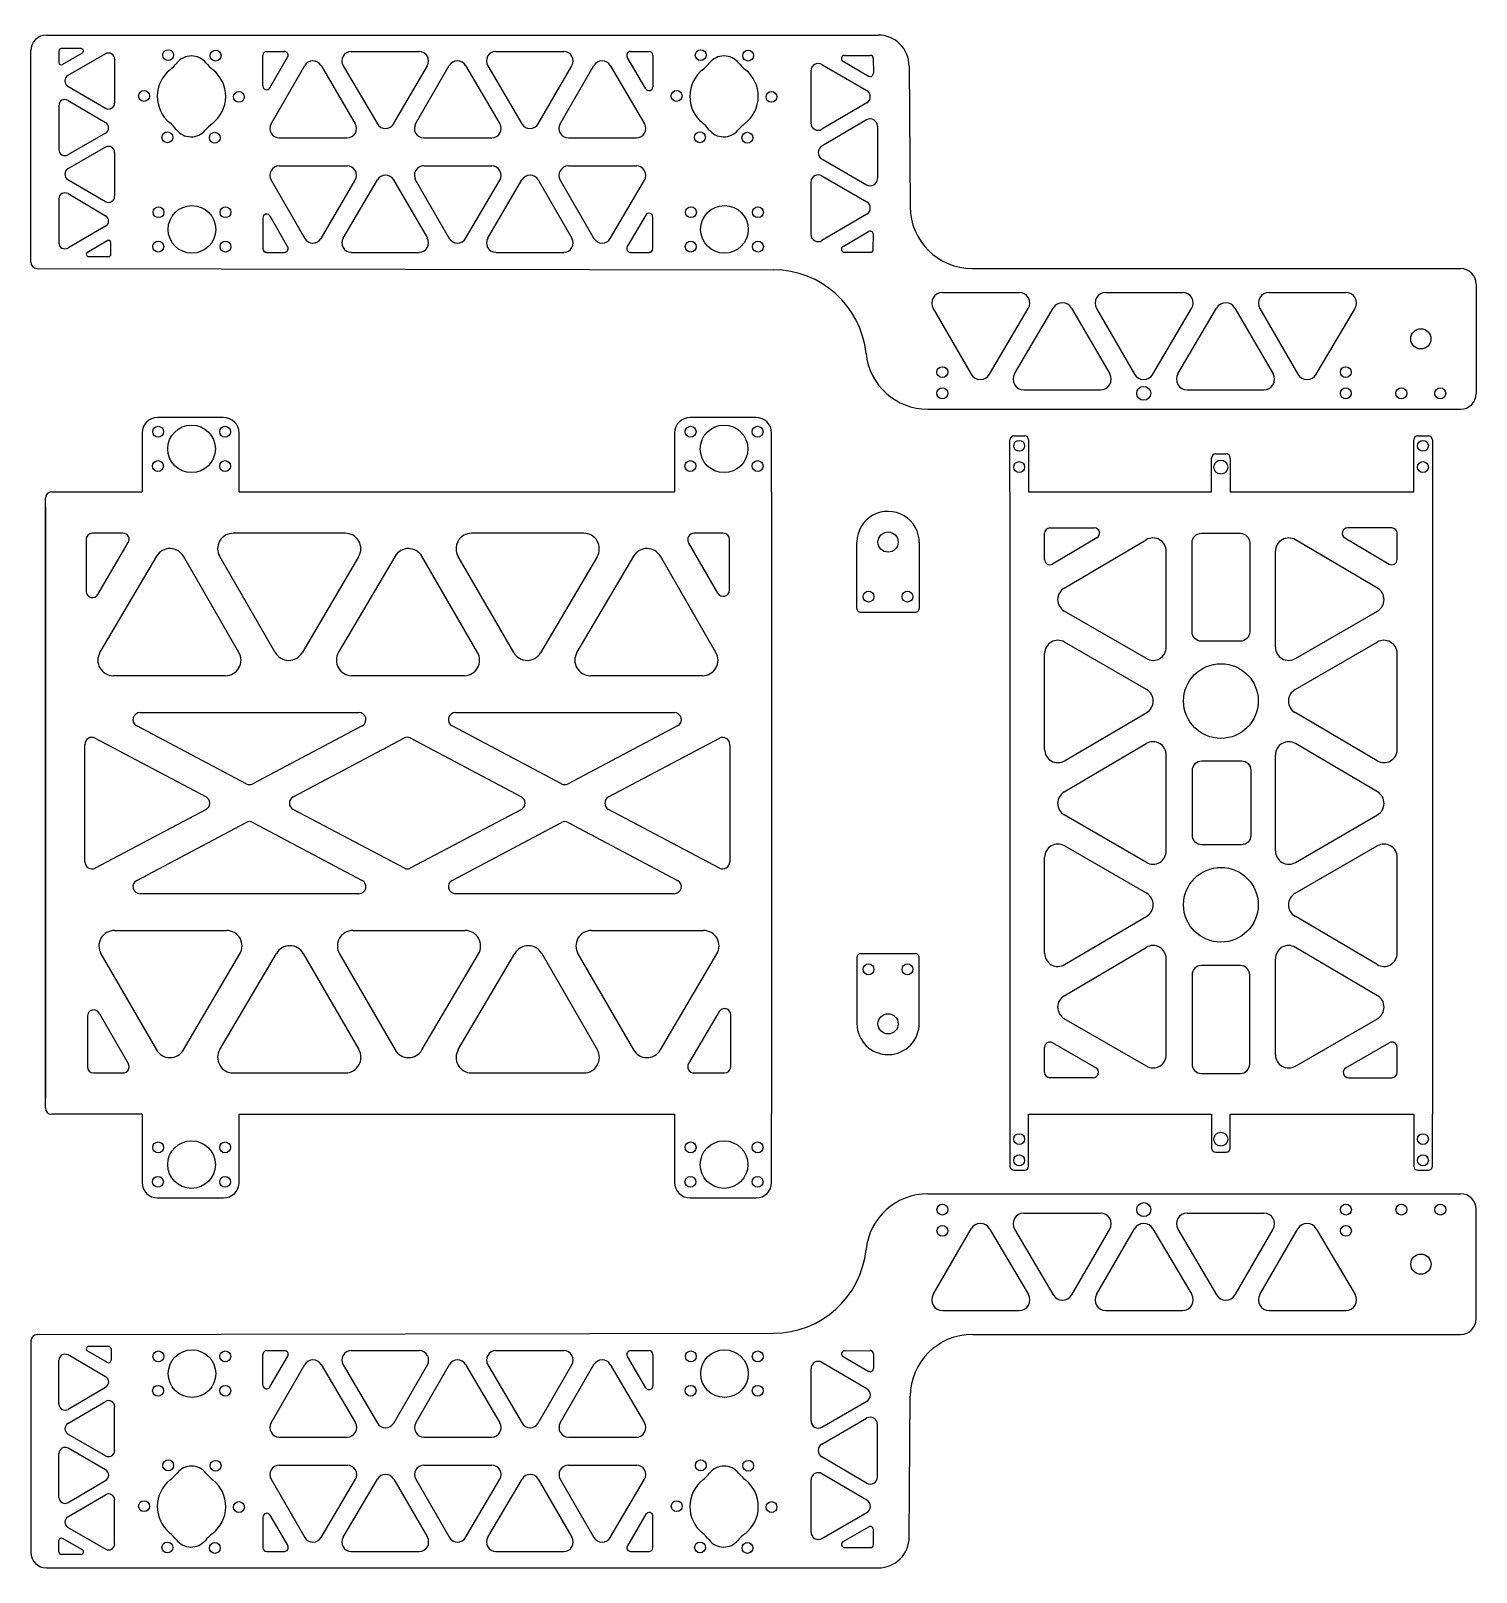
# Model space of a CAD drawing. Header units: millimetres. Extents: x 1304 to 3170, y 1578 to 3812.
# Drawn here: x 1304.2 to 1768.8, y 1577.9 to 2073.4 of the extents above.
import ezdxf

# ---------------------------------------------------------------- set-up
doc = ezdxf.new("R2010")
doc.units = ezdxf.units.MM

# ---------------------------------------------------------------- blocks, each defined once
blk = doc.blocks.new('*U24')
blk.add_circle((1.75, 1.75), 1.75)
blk = doc.blocks.new('*U25')
at = {"color": 0, "linetype": 'ByBlock', "lineweight": -2, "transparency": 16777216}
for p, rotation in [((979.67, 1306.48), 240), ((996.78, 1301.89), 180), ((967.14, 1293.95), 299.9999999999999), ((1001.37, 1284.78), 120), ((988.84, 1272.25), 59.99999999999996)]:
    blk.add_blockref('*U24', p, dxfattribs=dict(at, rotation=rotation))
blk.add_blockref('*U24', (971.73, 1276.83), dxfattribs=at)
blk = doc.blocks.new('*U16')
blk.add_circle((1.75, 1.75), 1.75)
blk = doc.blocks.new('*U17')
at = {"color": 0, "linetype": 'ByBlock', "lineweight": -2, "transparency": 16777216}
for p, rotation in [((979.67, 1306.48), 240), ((996.78, 1301.89), 180), ((967.14, 1293.95), 299.9999999999999), ((1001.37, 1284.78), 120), ((988.84, 1272.25), 59.99999999999996)]:
    blk.add_blockref('*U16', p, dxfattribs=dict(at, rotation=rotation))
blk.add_blockref('*U16', (971.73, 1276.83), dxfattribs=at)
blk = doc.blocks.new('*U18')
blk.add_circle((1.75, 1.75), 1.75)
blk = doc.blocks.new('*U19')
at = {"color": 0, "linetype": 'ByBlock', "lineweight": -2, "transparency": 16777216}
for p, rotation in [((979.67, 1306.48), 240), ((996.78, 1301.89), 180), ((967.14, 1293.95), 299.9999999999999), ((1001.37, 1284.78), 120), ((988.84, 1272.25), 59.99999999999996)]:
    blk.add_blockref('*U18', p, dxfattribs=dict(at, rotation=rotation))
blk.add_blockref('*U18', (971.73, 1276.83), dxfattribs=at)
blk = doc.blocks.new('*U20')
blk.add_circle((1.75, 1.75), 1.75)
blk = doc.blocks.new('*U21')
at = {"color": 0, "linetype": 'ByBlock', "lineweight": -2, "transparency": 16777216}
for p, rotation in [((979.67, 1306.48), 240), ((996.78, 1301.89), 180), ((967.14, 1293.95), 299.9999999999999), ((1001.37, 1284.78), 120), ((988.84, 1272.25), 59.99999999999996)]:
    blk.add_blockref('*U20', p, dxfattribs=dict(at, rotation=rotation))
blk.add_blockref('*U20', (971.73, 1276.83), dxfattribs=at)

msp = doc.modelspace()

# ---------------------------------------------------------------- linework, layer by layer
for p, q in [((1309.23, 2072), (1576.56, 2072)), ((1304.23, 1998.98), (1304.23, 2067)), ((1313.24, 2066.85), (1313.24, 2063.17)), ((1320.38, 2067.63), (1314.02, 2067.63)), ((1320.77, 2066.17), (1314.41, 2062.49)), ((1380.02, 2066.7), (1385.73, 2066.7)), ((1407.21, 2066.7), (1429.06, 2066.7)), ((1453.69, 2066.7), (1475.54, 2066.7)), ((1497, 2066.7), (1502.96, 2066.7)), ((1328.22, 2065.93), (1316.14, 2058.95)), ((1331.15, 2064.24), (1331.15, 2050.14)), ((1378.81, 2055.62), (1378.81, 2065.49)), ((1381.07, 2055.01), (1386.78, 2064.88)), ((1381.44, 2043.48), (1392.27, 2062.2)), ((1397.51, 2062.22), (1408.53, 2043.5)), ((1404.6, 2062.13), (1415.62, 2043.41)), ((1420.86, 2043.43), (1431.69, 2062.15)), ((1427.92, 2043.48), (1438.75, 2062.2)), ((1443.98, 2062.22), (1455.01, 2043.5)), ((1451.08, 2062.13), (1462.1, 2043.41)), ((1467.33, 2043.43), (1478.16, 2062.15)), ((1474.4, 2043.48), (1485.23, 2062.2)), ((1490.46, 2062.22), (1501.49, 2043.5)), ((1501.92, 2054.75), (1495.96, 2064.87)), ((1504.18, 2065.49), (1504.18, 2055.37)), ((1558.5, 2062.55), (1572.92, 2054.21)), ((1565.3, 2063.55), (1573.54, 2058.81)), ((1565.8, 2065.43), (1574.03, 2065.46)), ((1575.04, 2064.45), (1575.06, 2059.69)), ((1586.56, 2062.06), (1586.86, 2016.81)), ((1555, 2060.53), (1555, 2043.71)), ((1316.12, 2055.57), (1328.2, 2048.46)), ((1313.24, 2049.31), (1313.24, 2035.21)), ((1316.18, 2050.99), (1328.26, 2043.88)), ((1572.93, 2050.18), (1558.52, 2041.7)), ((1572.86, 2044.72), (1558.45, 2036.23)), ((1576.38, 2042.71), (1576.38, 2025.89)), ((1328.25, 2040.5), (1316.17, 2033.52)), ((1384.07, 2038.93), (1405.92, 2038.93)), ((1430.54, 2038.93), (1452.39, 2038.93)), ((1477.02, 2038.93), (1498.87, 2038.93)), ((1328.22, 2035.95), (1316.14, 2028.96)), ((1331.15, 2034.25), (1331.15, 2020.16)), ((1558.46, 2032.2), (1572.88, 2023.86)), ((1384.07, 2029.91), (1405.92, 2029.91)), ((1430.54, 2029.91), (1452.39, 2029.91)), ((1477.02, 2029.91), (1498.87, 2029.91)), ((1558.5, 2026.76), (1572.92, 2018.42)), ((1316.12, 2025.58), (1328.2, 2018.47)), ((1381.44, 2025.36), (1392.27, 2006.64)), ((1397.51, 2006.62), (1408.53, 2025.34)), ((1404.6, 2006.71), (1415.62, 2025.44)), ((1420.86, 2025.42), (1431.69, 2006.69)), ((1427.92, 2025.36), (1438.75, 2006.64)), ((1443.98, 2006.62), (1455.01, 2025.34)), ((1451.08, 2006.71), (1462.1, 2025.44)), ((1467.33, 2025.42), (1478.16, 2006.69)), ((1474.4, 2025.36), (1485.23, 2006.64)), ((1490.46, 2006.62), (1501.49, 2025.34)), ((1555, 2024.74), (1555, 2007.92)), ((1313.24, 2019.32), (1313.24, 2005.22)), ((1316.18, 2021.01), (1328.26, 2013.89)), ((1378.81, 2013.22), (1378.81, 2003.36)), ((1381.07, 2013.83), (1386.78, 2003.96)), ((1501.92, 2014.09), (1495.96, 2003.97)), ((1504.18, 2003.36), (1504.18, 2013.48)), ((1572.93, 2014.39), (1558.52, 2005.9)), ((1328.25, 2010.52), (1316.17, 2003.53)), ((1565.3, 2004.06), (1573.54, 2008.79)), ((1575.04, 2003.15), (1575.06, 2007.91)), ((1322.44, 2002.22), (1328.8, 2005.9)), ((1329.98, 2001.54), (1329.98, 2005.22)), ((1380.02, 2002.14), (1385.73, 2002.14)), ((1407.21, 2002.14), (1429.06, 2002.14)), ((1453.69, 2002.14), (1475.54, 2002.14)), ((1497, 2002.14), (1502.96, 2002.14)), ((1565.8, 2002.17), (1574.03, 2002.15)), ((1306.23, 1996.98), (1542.91, 1996.56)), ((1322.83, 2000.76), (1329.2, 2000.76)), ((1606.86, 1996.95), (1763.81, 1996.95)), ((1768.81, 1991.95), (1768.81, 1956.71)), ((1597.23, 1989.27), (1621.91, 1989.27)), ((1649.73, 1989.27), (1674.42, 1989.27)), ((1702.24, 1989.27), (1726.92, 1989.27)), ((1594.26, 1984.14), (1606.5, 1962.99)), ((1612.41, 1962.96), (1624.86, 1984.11)), ((1620.42, 1963.07), (1632.88, 1984.22)), ((1638.79, 1984.19), (1651.02, 1963.05)), ((1646.77, 1984.14), (1659, 1962.99)), ((1664.91, 1962.96), (1677.37, 1984.11)), ((1672.93, 1963.07), (1685.38, 1984.22)), ((1691.29, 1984.19), (1703.53, 1963.05)), ((1699.28, 1984.14), (1711.51, 1962.99)), ((1717.42, 1962.96), (1729.88, 1984.11)), ((1623.38, 1957.91), (1648.06, 1957.91)), ((1675.88, 1957.91), (1700.56, 1957.91)), ((1366.16, 1949.06), (1344.98, 1949.06)), ((1537.35, 1949.06), (1516.18, 1949.06)), ((1592.59, 1951.71), (1763.81, 1951.71)), ((1339.98, 1944.06), (1339.98, 1925.11)), ((1371.16, 1925.11), (1371.16, 1944.06)), ((1511.18, 1944.06), (1511.18, 1925.11)), ((1542.35, 1925.11), (1542.35, 1944.06)), ((1620.25, 1943.12), (1623.65, 1943.12)), ((1750.05, 1943.12), (1753.45, 1943.12)), ((1618.95, 1925.11), (1618.95, 1941.82)), ((1624.95, 1941.82), (1624.95, 1925.11)), ((1748.75, 1925.11), (1748.75, 1941.82)), ((1754.75, 1941.82), (1754.75, 1925.11)), ((1683.79, 1925.11), (1683.79, 1936.02)), ((1685.09, 1937.32), (1688.49, 1937.32)), ((1689.79, 1936.02), (1689.79, 1925.11)), ((1308.93, 1727.09), (1308.93, 1923.11)), ((1310.93, 1925.11), (1339.98, 1925.11)), ((1371.16, 1925.11), (1511.18, 1925.11)), ((1542.35, 1925.11), (1542.35, 1725.09)), ((1618.95, 1925.11), (1618.95, 1725.09)), ((1624.95, 1925.11), (1683.79, 1925.11)), ((1689.79, 1925.11), (1748.75, 1925.11)), ((1754.75, 1925.11), (1754.83, 1725.09)), ((1308.93, 1920.11), (1308.93, 1730.09)), ((1631.8, 1913.53), (1646.07, 1913.53)), ((1741.72, 1913.53), (1727.46, 1913.53)), ((1322.02, 1909.85), (1322.02, 1893.15)), ((1333.85, 1911.85), (1324.02, 1911.85)), ((1325.74, 1892.14), (1335.57, 1908.84)), ((1405.3, 1911.85), (1369.26, 1911.85)), ((1481.96, 1911.85), (1445.92, 1911.85)), ((1525.08, 1892.58), (1515.67, 1908.85)), ((1526.81, 1911.85), (1517.4, 1911.85)), ((1528.81, 1893.58), (1528.81, 1909.85)), ((1569.7, 1887.75), (1569.76, 1909)), ((1589.8, 1909), (1589.81, 1887.75)), ((1630.09, 1903.42), (1630.09, 1911.82)), ((1646.94, 1910.35), (1632.67, 1901.95)), ((1636.4, 1894.2), (1662.79, 1909.74)), ((1737.12, 1894.2), (1710.74, 1909.74)), ((1726.59, 1910.35), (1740.86, 1901.95)), ((1743.43, 1903.42), (1743.43, 1911.82)), ((1344.64, 1904.47), (1326.46, 1873.58)), ((1371.14, 1873.55), (1353.28, 1904.43)), ((1382.79, 1873.47), (1364.93, 1904.35)), ((1409.61, 1904.31), (1391.43, 1873.43)), ((1421.31, 1904.47), (1403.13, 1873.58)), ((1447.81, 1873.55), (1429.95, 1904.43)), ((1459.45, 1873.47), (1441.59, 1904.35)), ((1486.27, 1904.31), (1468.09, 1873.43)), ((1497.97, 1904.47), (1479.79, 1873.58)), ((1524.47, 1873.55), (1506.61, 1904.43)), ((1669.23, 1875.26), (1669.23, 1906.06)), ((1704.3, 1875.26), (1704.3, 1906.06)), ((1571, 1886.45), (1588.51, 1886.45)), ((1662.82, 1871.56), (1636.43, 1886.82)), ((1710.71, 1871.56), (1737.1, 1886.82)), ((1630.09, 1842.37), (1630.09, 1873.17)), ((1662.89, 1861.6), (1636.51, 1876.86)), ((1710.63, 1861.6), (1737.02, 1876.86)), ((1743.43, 1842.37), (1743.43, 1873.17)), ((1366.81, 1866.05), (1330.77, 1866.05)), ((1443.48, 1866.05), (1407.44, 1866.05)), ((1520.14, 1866.05), (1484.1, 1866.05)), ((1339.33, 1854.19), (1409.68, 1854.19)), ((1440.71, 1854.19), (1511.07, 1854.19)), ((1636.53, 1838.69), (1662.92, 1854.22)), ((1736.99, 1838.69), (1710.61, 1854.22)), ((1373.45, 1831.29), (1338.27, 1849.91)), ((1410.75, 1849.91), (1375.57, 1831.29)), ((1474.83, 1831.29), (1439.65, 1849.91)), ((1512.13, 1849.91), (1476.96, 1831.29)), ((1321.58, 1806.23), (1321.58, 1843.96)), ((1324.91, 1845.97), (1360.55, 1827.1)), ((1388.53, 1827.1), (1424.3, 1846.03)), ((1426.17, 1846.03), (1461.93, 1827.1)), ((1489.92, 1827.1), (1525.55, 1845.96)), ((1528.89, 1843.95), (1528.89, 1806.23)), ((1636.4, 1828.69), (1662.79, 1844.23)), ((1737.12, 1828.69), (1710.74, 1844.23)), ((1669.23, 1809.75), (1669.23, 1840.54)), ((1704.3, 1809.75), (1704.3, 1840.54)), ((1360.55, 1823.08), (1324.91, 1804.22)), ((1338.27, 1800.25), (1373.44, 1818.87)), ((1375.57, 1818.87), (1410.75, 1800.25)), ((1424.29, 1804.15), (1388.53, 1823.08)), ((1461.93, 1823.08), (1426.17, 1804.15)), ((1439.65, 1800.25), (1474.82, 1818.87)), ((1476.95, 1818.87), (1512.13, 1800.25)), ((1525.55, 1804.22), (1489.92, 1823.08)), ((1662.82, 1806.05), (1636.43, 1821.31)), ((1710.71, 1806.05), (1737.1, 1821.31)), ((1662.89, 1796.1), (1636.51, 1811.36)), ((1710.63, 1796.1), (1737.02, 1811.36)), ((1630.09, 1776.86), (1630.09, 1807.66)), ((1743.43, 1776.86), (1743.43, 1807.66)), ((1409.68, 1795.97), (1339.33, 1795.97)), ((1511.07, 1795.97), (1440.71, 1795.97)), ((1636.53, 1773.18), (1662.92, 1788.72)), ((1736.99, 1773.18), (1710.61, 1788.72)), ((1331.1, 1784.15), (1367.14, 1784.15)), ((1407.76, 1784.15), (1443.8, 1784.15)), ((1484.43, 1784.15), (1520.47, 1784.15)), ((1326.77, 1776.65), (1344.63, 1745.76)), ((1353.27, 1745.73), (1371.45, 1776.61)), ((1364.97, 1745.88), (1383.15, 1776.77)), ((1391.79, 1776.73), (1409.65, 1745.85)), ((1403.43, 1776.65), (1421.29, 1745.76)), ((1429.93, 1745.73), (1448.11, 1776.61)), ((1441.63, 1745.88), (1459.81, 1776.77)), ((1468.45, 1776.73), (1486.31, 1745.85)), ((1480.1, 1776.65), (1497.96, 1745.76)), ((1506.6, 1745.73), (1524.78, 1776.61)), ((1569.7, 1775.39), (1569.76, 1754.14)), ((1571, 1776.7), (1588.51, 1776.7)), ((1589.8, 1754.14), (1589.81, 1775.4)), ((1636.4, 1763.18), (1662.79, 1778.72)), ((1669.23, 1744.24), (1669.23, 1775.04)), ((1704.3, 1744.24), (1704.3, 1775.04)), ((1737.12, 1763.18), (1710.74, 1778.72)), ((1322.43, 1756.62), (1322.43, 1740.35)), ((1326.16, 1757.62), (1335.57, 1741.35)), ((1525.5, 1758.06), (1515.67, 1741.36)), ((1529.22, 1740.35), (1529.22, 1757.04)), ((1662.82, 1740.54), (1636.43, 1755.8)), ((1710.71, 1740.54), (1737.1, 1755.8)), ((1630.09, 1738.54), (1630.09, 1746.58)), ((1646.56, 1740.02), (1632.66, 1748.06)), ((1726.96, 1740.02), (1740.87, 1748.06)), ((1743.43, 1738.54), (1743.43, 1746.58)), ((1324.43, 1738.35), (1333.84, 1738.35)), ((1369.28, 1738.35), (1405.32, 1738.35)), ((1445.94, 1738.35), (1481.98, 1738.35)), ((1517.39, 1738.35), (1527.22, 1738.35)), ((1645.71, 1736.83), (1631.8, 1736.83)), ((1727.82, 1736.83), (1741.72, 1736.83)), ((1339.98, 1725.09), (1310.93, 1725.09)), ((1339.98, 1725.09), (1339.98, 1703.16)), ((1371.16, 1703.16), (1371.16, 1725.09)), ((1371.16, 1725.09), (1511.18, 1725.09)), ((1511.18, 1725.09), (1511.18, 1703.16)), ((1542.35, 1703.16), (1542.35, 1725.09)), ((1618.95, 1725.09), (1618.95, 1708.38)), ((1624.95, 1708.38), (1624.95, 1725.09)), ((1624.95, 1725.09), (1683.79, 1725.09)), ((1683.79, 1725.09), (1683.79, 1714.18)), ((1689.79, 1714.18), (1689.79, 1725.09)), ((1689.79, 1725.09), (1748.75, 1725.09)), ((1748.75, 1725.09), (1748.75, 1708.38)), ((1754.75, 1708.38), (1754.75, 1725.09)), ((1685.09, 1712.88), (1688.49, 1712.88)), ((1620.25, 1707.08), (1623.65, 1707.08)), ((1750.05, 1707.08), (1753.45, 1707.08)), ((1592.61, 1699.51), (1763.83, 1699.51)), ((1344.98, 1698.16), (1366.16, 1698.16)), ((1516.18, 1698.16), (1537.35, 1698.16)), ((1623.4, 1693.32), (1648.08, 1693.32)), ((1675.9, 1693.32), (1700.58, 1693.32)), ((1768.83, 1659.28), (1768.83, 1694.51)), ((1594.29, 1667.09), (1606.52, 1688.24)), ((1612.43, 1688.26), (1624.88, 1667.11)), ((1620.45, 1688.16), (1632.9, 1667.01)), ((1638.81, 1667.03), (1651.04, 1688.18)), ((1646.79, 1667.09), (1659.02, 1688.24)), ((1664.94, 1688.26), (1677.39, 1667.11)), ((1672.95, 1688.16), (1685.4, 1667.01)), ((1691.31, 1667.03), (1703.55, 1688.18)), ((1699.3, 1667.09), (1711.53, 1688.24)), ((1717.44, 1688.26), (1729.9, 1667.11)), ((1597.25, 1661.95), (1621.93, 1661.95)), ((1649.75, 1661.95), (1674.44, 1661.95)), ((1702.26, 1661.95), (1726.95, 1661.95)), ((1304.25, 1652.24), (1304.25, 1584.23)), ((1306.25, 1654.24), (1542.93, 1654.66)), ((1322.85, 1650.47), (1329.22, 1650.47)), ((1606.88, 1654.28), (1763.83, 1654.28)), ((1313.26, 1631.9), (1313.26, 1646)), ((1328.27, 1640.71), (1316.19, 1647.7)), ((1322.46, 1649.01), (1328.82, 1645.33)), ((1330, 1649.68), (1330, 1646)), ((1378.83, 1638), (1378.83, 1647.87)), ((1380.05, 1649.08), (1385.75, 1649.08)), ((1381.1, 1637.4), (1386.8, 1647.26)), ((1407.23, 1649.08), (1429.08, 1649.08)), ((1453.71, 1649.08), (1475.56, 1649.08)), ((1501.94, 1637.13), (1495.98, 1647.25)), ((1497.03, 1649.08), (1502.98, 1649.08)), ((1504.2, 1647.87), (1504.2, 1637.75)), ((1572.95, 1636.83), (1558.54, 1645.32)), ((1565.32, 1647.17), (1573.56, 1642.43)), ((1565.82, 1649.06), (1574.05, 1649.08)), ((1575.06, 1648.07), (1575.08, 1643.31)), ((1381.46, 1625.86), (1392.29, 1644.58)), ((1397.53, 1644.6), (1408.55, 1625.88)), ((1404.62, 1644.51), (1415.64, 1625.79)), ((1420.88, 1625.81), (1431.71, 1644.53)), ((1427.94, 1625.86), (1438.77, 1644.58)), ((1444, 1644.6), (1455.03, 1625.88)), ((1451.1, 1644.51), (1462.12, 1625.79)), ((1467.35, 1625.81), (1478.18, 1644.53)), ((1474.42, 1625.86), (1485.25, 1644.58)), ((1490.48, 1644.6), (1501.51, 1625.88)), ((1555.02, 1626.48), (1555.02, 1643.31)), ((1316.2, 1630.22), (1328.28, 1637.33)), ((1316.14, 1625.64), (1328.22, 1632.75)), ((1331.17, 1616.97), (1331.17, 1631.07)), ((1558.52, 1624.46), (1572.94, 1632.8)), ((1586.58, 1589.16), (1586.88, 1634.41)), ((1558.48, 1619.02), (1572.9, 1627.36)), ((1576.4, 1608.52), (1576.4, 1625.34)), ((1328.24, 1615.28), (1316.16, 1622.26)), ((1384.09, 1621.31), (1405.94, 1621.31)), ((1430.56, 1621.31), (1452.41, 1621.31)), ((1477.04, 1621.31), (1498.9, 1621.31)), ((1313.26, 1601.92), (1313.26, 1616.02)), ((1328.27, 1610.72), (1316.19, 1617.71)), ((1384.09, 1612.29), (1405.94, 1612.29)), ((1430.56, 1612.29), (1452.41, 1612.29)), ((1477.04, 1612.29), (1498.9, 1612.29)), ((1572.88, 1606.5), (1558.47, 1614.99)), ((1316.2, 1600.23), (1328.28, 1607.34)), ((1381.46, 1607.74), (1392.29, 1589.02)), ((1397.53, 1589), (1408.55, 1607.72)), ((1404.62, 1589.1), (1415.64, 1607.82)), ((1420.88, 1607.8), (1431.71, 1589.07)), ((1427.94, 1607.74), (1438.77, 1589.02)), ((1444, 1589), (1455.03, 1607.72)), ((1451.1, 1589.1), (1462.12, 1607.82)), ((1467.35, 1607.8), (1478.18, 1589.07)), ((1474.42, 1607.74), (1485.25, 1589.02)), ((1490.48, 1589), (1501.51, 1607.72)), ((1555.02, 1590.69), (1555.02, 1607.52)), ((1572.95, 1601.04), (1558.54, 1609.53)), ((1316.14, 1595.66), (1328.22, 1602.77)), ((1331.17, 1586.98), (1331.17, 1601.08)), ((1378.83, 1595.6), (1378.83, 1585.74)), ((1381.1, 1596.21), (1386.8, 1586.35)), ((1501.94, 1596.48), (1495.98, 1586.35)), ((1504.2, 1585.74), (1504.2, 1595.86)), ((1558.52, 1588.67), (1572.94, 1597.01)), ((1328.24, 1585.29), (1316.16, 1592.28)), ((1565.32, 1587.68), (1573.56, 1592.42)), ((1575.06, 1586.78), (1575.08, 1591.54)), ((1313.26, 1584.38), (1313.26, 1588.06)), ((1320.8, 1585.05), (1314.43, 1588.73)), ((1565.82, 1585.79), (1574.05, 1585.77)), ((1320.4, 1583.59), (1314.04, 1583.59)), ((1380.05, 1584.53), (1385.75, 1584.53)), ((1407.23, 1584.53), (1429.08, 1584.53)), ((1453.71, 1584.53), (1475.56, 1584.53)), ((1497.03, 1584.53), (1502.98, 1584.53)), ((1309.25, 1579.23), (1576.58, 1579.23))]:
    msp.add_line(p, q)
for points in [[(1680.51, 1911.82), (1693.02, 1911.82, -0.414214), (1696.02, 1908.82), (1696.02, 1880.14, -0.414214), (1693.02, 1877.14), (1680.51, 1877.14, -0.414214), (1677.51, 1880.14), (1677.51, 1908.82, -0.414214)], [(1680.63, 1838.66), (1693.39, 1838.66, -0.414214), (1696.39, 1835.66), (1696.39, 1814.68, -0.414214), (1693.39, 1811.68), (1680.63, 1811.68, -0.414214), (1677.63, 1814.68), (1677.63, 1835.66, -0.414214)], [(1680.51, 1738.19), (1693.02, 1738.19, 0.414214), (1696.02, 1741.19), (1696.02, 1769.88, 0.414214), (1693.02, 1772.88), (1680.51, 1772.88, 0.414214), (1677.51, 1769.88), (1677.51, 1741.19, 0.414214)]]:
    msp.add_lwpolyline(points, format="xyb", close=True)
for centre, radius in [((1345.27, 2015.04), 1.75), ((1356.02, 2009.53), 7.65), ((1366.8, 2015.04), 1.75), ((1516.43, 2015.04), 1.75), ((1527.18, 2009.53), 7.65), ((1537.96, 2015.04), 1.75), ((1345.2, 2003.99), 1.75), ((1366.8, 2003.99), 1.75), ((1516.36, 2003.99), 1.75), ((1537.96, 2003.99), 1.75), ((1751.05, 1974.33), 3.25), ((1597.23, 1963.64), 1.75), ((1726.92, 1963.64), 1.75), ((1597.23, 1956.82), 1.75), ((1661.96, 1956.82), 2.25), ((1726.92, 1956.82), 1.75), ((1744.77, 1956.82), 1.75), ((1757.29, 1956.82), 1.75), ((1345.16, 1944.49), 1.75), ((1355.9, 1938.97), 7.65), ((1355.9, 1938.97), 7.65), ((1366.68, 1944.49), 1.75), ((1516.32, 1944.49), 1.75), ((1527.06, 1938.97), 7.65), ((1527.06, 1938.97), 7.65), ((1537.84, 1944.49), 1.75), ((1621.92, 1939.94), 1.75), ((1751.72, 1939.94), 1.75), ((1345.08, 1933.44), 1.75), ((1366.68, 1933.44), 1.75), ((1516.24, 1933.44), 1.75), ((1537.84, 1933.44), 1.75), ((1621.92, 1933.12), 1.75), ((1686.76, 1933.12), 2.25), ((1751.72, 1933.12), 1.75), ((1579.78, 1909), 3.25), ((1573.5, 1891.49), 1.75), ((1586.02, 1891.49), 1.75), ((1686.77, 1857.9), 12.01), ((1686.77, 1792.4), 12.01), ((1573.5, 1771.66), 1.75), ((1586.02, 1771.66), 1.75), ((1579.78, 1754.14), 3.25), ((1686.76, 1717.08), 2.25), ((1345.16, 1714.41), 1.75), ((1355.9, 1708.89), 7.65), ((1355.9, 1708.89), 7.65), ((1366.68, 1714.41), 1.75), ((1516.32, 1714.41), 1.75), ((1527.06, 1708.89), 7.65), ((1527.06, 1708.89), 7.65), ((1537.84, 1714.41), 1.75), ((1621.92, 1717.08), 1.75), ((1751.72, 1717.08), 1.75), ((1621.92, 1710.26), 1.75), ((1751.72, 1710.26), 1.75), ((1345.08, 1703.36), 1.75), ((1366.68, 1703.36), 1.75), ((1516.24, 1703.36), 1.75), ((1537.84, 1703.36), 1.75), ((1597.25, 1694.41), 1.75), ((1661.98, 1694.41), 2.25), ((1726.95, 1694.41), 1.75), ((1744.79, 1694.41), 1.75), ((1757.31, 1694.41), 1.75), ((1597.25, 1687.59), 1.75), ((1726.95, 1687.59), 1.75), ((1751.07, 1676.9), 3.25), ((1345.22, 1647.23), 1.75), ((1356.04, 1641.7), 7.65), ((1366.74, 1647.23), 1.75), ((1516.38, 1647.23), 1.75), ((1527.2, 1641.7), 7.65), ((1537.9, 1647.23), 1.75), ((1345.14, 1636.18), 1.75), ((1366.74, 1636.18), 1.75), ((1516.3, 1636.18), 1.75), ((1537.9, 1636.18), 1.75)]:
    msp.add_circle(centre, radius)
for centre, radius, start, end in [((1309.23, 2067), 5, 90, 180), ((1576.56, 2062), 10, 0.383, 90), ((1314.02, 2066.85), 0.782, 90, 180), ((1314.02, 2066.85), 0.782, 90, 180), ((1320.38, 2066.85), 0.782, 300.043, 90), ((1329.2, 2064.24), 1.96, 0, 120.043), ((1380.02, 2065.49), 1.21, 90, 180), ((1380.02, 2065.49), 1.21, 90, 180), ((1385.73, 2065.49), 1.21, 329.957, 90), ((1407.21, 2063.67), 3.03, 90, 210.4877), ((1429.06, 2063.67), 3.03, 329.957, 90), ((1453.69, 2063.67), 3.03, 90, 210.4877), ((1475.54, 2063.67), 3.03, 329.957, 90), ((1497, 2065.49), 1.21, 90, 210.4877), ((1502.96, 2065.49), 1.21, 0, 90), ((1314.02, 2063.17), 0.782, 180, 300.043), ((1339.6, 2072.56), 15, 308.7193, 320.7539), ((1355.86, 2059.28), 6, 39.2461, 140.7539), ((1372.13, 2072.56), 15, 219.2461, 231.2807), ((1394.89, 2060.69), 3.03, 30.4877, 149.957), ((1441.37, 2060.69), 3.03, 30.4877, 149.957), ((1487.85, 2060.69), 3.03, 30.4877, 149.957), ((1510.8, 2072.56), 15, 308.7193, 320.7539), ((1527.06, 2059.28), 6, 39.2461, 140.7539), ((1543.32, 2072.56), 15, 219.2461, 231.2807), ((1557.33, 2060.53), 2.33, 59.957, 180), ((1565.8, 2064.42), 1.01, 90.1552, 240.1122), ((1574.03, 2064.45), 1.01, 0.1552, 90.1552), ((1317.12, 2057.25), 1.96, 120.043, 239.5123), ((1355.86, 2052.28), 11, 128.7193, 230.1864), ((1355.86, 2052.28), 11, 307.625, 51.2807), ((1527.06, 2052.28), 11, 128.7193, 230.1864), ((1527.06, 2052.28), 11, 307.625, 51.2807), ((1574.04, 2059.69), 1.01, 240.1122, 0.1552), ((1380.02, 2055.62), 1.21, 180, 329.957), ((1502.96, 2055.37), 1.21, 210.4877, 0), ((1571.75, 2052.19), 2.33, 300.4877, 59.957), ((1315.19, 2049.31), 1.96, 59.5123, 180), ((1329.2, 2050.14), 1.96, 239.5123, 0), ((1327.27, 2042.2), 1.96, 300.043, 59.5123), ((1339.22, 2032.31), 15, 38.1518, 50.1864), ((1355.73, 2045.28), 6, 218.1518, 319.6596), ((1371.74, 2031.68), 15, 127.625, 139.6596), ((1384.07, 2041.96), 3.03, 149.957, 270), ((1405.92, 2041.96), 3.03, 270, 30.4877), ((1418.24, 2044.95), 3.03, 210.4877, 329.957), ((1430.54, 2041.96), 3.03, 149.957, 270), ((1452.39, 2041.96), 3.03, 270, 30.4877), ((1464.71, 2044.95), 3.03, 210.4877, 329.957), ((1477.02, 2041.96), 3.03, 149.957, 270), ((1498.87, 2041.96), 3.03, 270, 30.4877), ((1510.41, 2032.31), 15, 38.1518, 50.1864), ((1526.93, 2045.28), 6, 218.1518, 319.6596), ((1542.93, 2031.68), 15, 127.625, 139.6596), ((1557.33, 2043.71), 2.33, 180, 300.4877), ((1574.04, 2042.71), 2.33, 0, 120.4877), ((1315.19, 2035.21), 1.96, 180, 300.043), ((1329.2, 2034.25), 1.96, 0, 120.043), ((1559.63, 2034.22), 2.33, 120.4877, 239.957), ((1317.12, 2027.27), 1.96, 120.043, 239.5123), ((1384.07, 2026.88), 3.03, 90, 210.043), ((1405.92, 2026.88), 3.03, 329.5123, 90), ((1418.24, 2023.9), 3.03, 30.043, 149.5123), ((1430.54, 2026.88), 3.03, 90, 210.043), ((1452.39, 2026.88), 3.03, 329.5123, 90), ((1464.71, 2023.9), 3.03, 30.043, 149.5123), ((1477.02, 2026.88), 3.03, 90, 210.043), ((1498.87, 2026.88), 3.03, 329.5123, 90), ((1557.33, 2024.74), 2.33, 59.957, 180), ((1574.04, 2025.89), 2.33, 239.957, 0), ((1315.19, 2019.32), 1.96, 59.5123, 180), ((1329.2, 2020.16), 1.96, 239.5123, 0), ((1571.75, 2016.4), 2.33, 300.4877, 59.957), ((1606.86, 2016.95), 20, 180.383, 270), ((1327.27, 2012.21), 1.96, 300.043, 59.5123), ((1380.02, 2013.22), 1.21, 30.043, 180), ((1502.96, 2013.48), 1.21, 0, 149.5123), ((1407.21, 2005.18), 3.03, 149.5123, 270), ((1453.69, 2005.18), 3.03, 149.5123, 270), ((1557.33, 2007.92), 2.33, 180, 300.4877), ((1574.04, 2007.92), 1.01, 359.8448, 119.8878), ((1315.19, 2005.22), 1.96, 180, 300.043), ((1322.83, 2001.54), 0.782, 120.043, 270), ((1329.2, 2005.22), 0.782, 0, 120.043), ((1380.02, 2003.36), 1.21, 180, 270), ((1380.02, 2003.36), 1.21, 180, 270), ((1385.73, 2003.36), 1.21, 270, 30.043), ((1394.89, 2008.16), 3.03, 210.043, 329.5123), ((1429.06, 2005.18), 3.03, 270, 30.043), ((1441.37, 2008.16), 3.03, 210.043, 329.5123), ((1475.54, 2005.18), 3.03, 270, 30.043), ((1487.85, 2008.16), 3.03, 210.043, 329.5123), ((1497, 2003.36), 1.21, 149.5123, 270), ((1502.96, 2003.36), 1.21, 270, 0), ((1565.8, 2003.18), 1.01, 119.8878, 269.8448), ((1574.03, 2003.16), 1.01, 269.8448, 359.8448), ((1306.23, 1998.98), 2, 180, 270), ((1329.2, 2001.54), 0.782, 270, 0), ((1763.81, 1991.95), 5, 0, 90), ((1542.86, 1966.56), 30, 5.9121, 89.8982), ((1597.23, 1985.85), 3.42, 90, 210.043), ((1621.91, 1985.85), 3.42, 329.5123, 90), ((1649.73, 1985.85), 3.42, 90, 210.043), ((1674.42, 1985.85), 3.42, 329.5123, 90), ((1702.24, 1985.85), 3.42, 90, 210.043), ((1726.92, 1985.85), 3.42, 329.5123, 90), ((1635.83, 1982.48), 3.42, 30.043, 149.5123), ((1688.33, 1982.48), 3.42, 30.043, 149.5123), ((1592.59, 1971.71), 20, 185.9121, 270), ((1609.46, 1964.7), 3.42, 210.043, 329.5123), ((1623.38, 1961.33), 3.42, 149.5123, 270), ((1648.06, 1961.33), 3.42, 270, 30.043), ((1661.96, 1964.7), 3.42, 210.043, 329.5123), ((1675.88, 1961.33), 3.42, 149.5123, 270), ((1700.56, 1961.33), 3.42, 270, 30.043), ((1714.47, 1964.7), 3.42, 210.043, 329.5123), ((1763.81, 1956.71), 5, 270, 0), ((1344.98, 1944.06), 5, 90, 180), ((1366.16, 1944.06), 5, 0, 90), ((1516.18, 1944.06), 5, 90, 180), ((1537.35, 1944.06), 5, 0, 90), ((1620.25, 1941.82), 1.3, 90, 180), ((1623.65, 1941.82), 1.3, 0, 90), ((1750.05, 1941.82), 1.3, 90, 180), ((1753.45, 1941.82), 1.3, 0, 90), ((1685.09, 1936.02), 1.3, 90, 180), ((1688.49, 1936.02), 1.3, 0, 90), ((1310.93, 1923.11), 2, 90, 180), ((1579.78, 1908.86), 10.02, 359.2097, 179.2097), ((1631.8, 1911.82), 1.71, 90, 180), ((1646.07, 1911.82), 1.71, 300.4877, 90), ((1727.46, 1911.82), 1.71, 90, 239.5123), ((1741.72, 1911.82), 1.71, 0, 90), ((1324.02, 1909.85), 2, 90, 180), ((1333.85, 1909.85), 2, 329.5123, 90), ((1369.26, 1906.85), 5, 90, 210.043), ((1405.3, 1906.85), 5, 329.5123, 90), ((1445.92, 1906.85), 5, 90, 210.043), ((1481.96, 1906.85), 5, 329.5123, 90), ((1517.4, 1909.85), 2, 90, 210.043), ((1526.81, 1909.85), 2, 0, 90), ((1526.81, 1909.85), 2, 0, 90), ((1664.96, 1906.06), 4.27, 0, 120.4877), ((1708.57, 1906.06), 4.27, 59.5123, 180), ((1348.95, 1901.93), 5, 30.043, 149.5123), ((1425.62, 1901.93), 5, 30.043, 149.5123), ((1502.28, 1901.93), 5, 30.043, 149.5123), ((1631.8, 1903.42), 1.71, 180, 300.4877), ((1741.72, 1903.42), 1.71, 239.5123, 0), ((1324.02, 1893.15), 2, 180, 329.5123), ((1526.81, 1893.58), 2, 210.043, 0), ((1638.57, 1890.52), 4.27, 120.4877, 239.957), ((1734.96, 1890.52), 4.27, 300.043, 59.5123), ((1571, 1887.75), 1.3, 179.8314, 270), ((1588.51, 1887.75), 1.3, 270, 0.0334), ((1330.77, 1871.05), 5, 149.5123, 270), ((1366.81, 1871.05), 5, 270, 30.043), ((1387.12, 1875.97), 5, 210.043, 329.5123), ((1407.44, 1871.05), 5, 149.5123, 270), ((1443.48, 1871.05), 5, 270, 30.043), ((1463.78, 1875.97), 5, 210.043, 329.5123), ((1484.1, 1871.05), 5, 149.5123, 270), ((1520.14, 1871.05), 5, 270, 30.043), ((1634.37, 1873.17), 4.27, 59.957, 180), ((1664.96, 1875.26), 4.27, 239.957, 0), ((1708.57, 1875.26), 4.27, 180, 300.043), ((1739.16, 1873.17), 4.27, 0, 120.043), ((1660.75, 1857.9), 4.27, 300.4877, 59.957), ((1712.77, 1857.9), 4.27, 120.043, 239.5123), ((1339.33, 1851.92), 2.27, 89.9953, 242.1047), ((1409.68, 1851.92), 2.27, 297.8917, 89.9953), ((1440.71, 1851.92), 2.27, 89.9953, 242.1047), ((1511.07, 1851.92), 2.27, 297.8917, 89.9953), ((1323.85, 1843.96), 2.27, 62.1047, 180), ((1425.23, 1844.26), 2, 62.1047, 117.8917), ((1526.62, 1843.95), 2.27, 0, 117.8917), ((1664.96, 1840.54), 4.27, 0, 120.4877), ((1708.57, 1840.54), 4.27, 59.5123, 180), ((1634.37, 1842.37), 4.27, 180, 300.4877), ((1739.16, 1842.37), 4.27, 239.5123, 0), ((1374.51, 1833.3), 2.27, 242.1047, 297.8917), ((1374.51, 1833.3), 2.27, 242.1047, 297.8917), ((1475.89, 1833.3), 2.27, 242.1047, 297.8917), ((1475.89, 1833.3), 2.27, 242.1047, 297.8917), ((1638.57, 1825.01), 4.27, 120.4877, 239.957), ((1734.96, 1825.01), 4.27, 300.043, 59.5123), ((1359.48, 1825.09), 2.27, 297.8917, 62.1047), ((1389.6, 1825.09), 2.27, 117.8917, 242.1047), ((1460.87, 1825.09), 2.27, 297.8917, 62.1047), ((1490.98, 1825.09), 2.27, 117.8917, 242.1047), ((1374.5, 1816.86), 2.27, 62.1047, 117.8917), ((1374.5, 1816.86), 2.27, 62.1047, 117.8917), ((1475.89, 1816.86), 2.27, 62.1047, 117.8917), ((1475.89, 1816.86), 2.27, 62.1047, 117.8917), ((1634.37, 1807.66), 4.27, 59.957, 180), ((1664.96, 1809.75), 4.27, 239.957, 0), ((1708.57, 1809.75), 4.27, 180, 300.043), ((1739.16, 1807.66), 4.27, 0, 120.043), ((1323.85, 1806.23), 2.27, 180, 297.8917), ((1425.23, 1805.92), 2, 242.1047, 297.8917), ((1526.62, 1806.23), 2.27, 242.1047, 0), ((1339.33, 1798.25), 2.27, 117.8917, 269.9953), ((1409.68, 1798.24), 2.27, 269.9953, 62.1047), ((1440.71, 1798.25), 2.27, 117.8917, 269.9953), ((1511.07, 1798.24), 2.27, 269.9953, 62.1047), ((1660.75, 1792.4), 4.27, 300.4877, 59.957), ((1712.77, 1792.4), 4.27, 120.043, 239.5123), ((1331.1, 1779.15), 5, 90, 210.043), ((1367.14, 1779.15), 5, 329.5123, 90), ((1407.76, 1779.15), 5, 90, 210.043), ((1443.8, 1779.15), 5, 329.5123, 90), ((1484.43, 1779.15), 5, 90, 210.043), ((1520.47, 1779.15), 5, 329.5123, 90), ((1387.46, 1774.23), 5, 30.043, 149.5123), ((1464.12, 1774.23), 5, 30.043, 149.5123), ((1664.96, 1775.04), 4.27, 0, 120.4877), ((1708.57, 1775.04), 4.27, 59.5123, 180), ((1571, 1775.4), 1.3, 90, 180.1686), ((1588.51, 1775.4), 1.3, 359.9666, 90), ((1634.37, 1776.86), 4.27, 180, 300.4877), ((1739.16, 1776.86), 4.27, 239.5123, 0), ((1527.22, 1757.04), 2, 0, 149.5123), ((1638.57, 1759.5), 4.27, 120.4877, 239.957), ((1734.96, 1759.5), 4.27, 300.043, 59.5123), ((1324.43, 1756.62), 2, 30.043, 180), ((1579.78, 1754.28), 10.02, 180.7903, 0.7903), ((1348.96, 1748.27), 5, 210.043, 329.5123), ((1369.28, 1743.35), 5, 149.5123, 270), ((1405.32, 1743.35), 5, 270, 30.043), ((1425.62, 1748.27), 5, 210.043, 329.5123), ((1445.94, 1743.35), 5, 149.5123, 270), ((1481.98, 1743.35), 5, 270, 30.043), ((1502.29, 1748.27), 5, 210.043, 329.5123), ((1631.8, 1746.58), 1.71, 59.957, 180), ((1664.96, 1744.24), 4.27, 239.957, 0), ((1708.57, 1744.24), 4.27, 180, 300.043), ((1741.72, 1746.58), 1.71, 0, 120.043), ((1324.43, 1740.35), 2, 180, 270), ((1324.43, 1740.35), 2, 180, 270), ((1333.84, 1740.35), 2, 270, 30.043), ((1517.39, 1740.35), 2, 149.5123, 270), ((1527.22, 1740.35), 2, 270, 0), ((1645.71, 1738.54), 1.71, 270, 59.957), ((1727.82, 1738.54), 1.71, 120.043, 270), ((1631.8, 1738.54), 1.71, 180, 270), ((1631.8, 1738.54), 1.71, 180, 270), ((1741.72, 1738.54), 1.71, 270, 0), ((1741.72, 1738.54), 1.71, 270, 0), ((1310.93, 1727.09), 2, 180, 270), ((1685.09, 1714.18), 1.3, 180, 270), ((1688.49, 1714.18), 1.3, 270, 0), ((1620.25, 1708.38), 1.3, 180, 270), ((1623.65, 1708.38), 1.3, 270, 0), ((1750.05, 1708.38), 1.3, 180, 270), ((1753.45, 1708.38), 1.3, 270, 0), ((1344.98, 1703.16), 5, 180, 270), ((1366.16, 1703.16), 5, 270, 0), ((1516.18, 1703.16), 5, 180, 270), ((1537.35, 1703.16), 5, 270, 0), ((1592.61, 1679.51), 20, 90, 174.0879), ((1763.83, 1694.51), 5, 0, 90), ((1609.48, 1686.52), 3.42, 30.4877, 149.957), ((1623.4, 1689.89), 3.42, 90, 210.4877), ((1648.08, 1689.89), 3.42, 329.957, 90), ((1661.98, 1686.52), 3.42, 30.4877, 149.957), ((1675.9, 1689.89), 3.42, 90, 210.4877), ((1700.58, 1689.89), 3.42, 329.957, 90), ((1714.49, 1686.52), 3.42, 30.4877, 149.957), ((1542.88, 1684.66), 30, 270.1018, 354.0879), ((1597.25, 1665.37), 3.42, 149.957, 270), ((1621.93, 1665.37), 3.42, 270, 30.4877), ((1635.85, 1668.74), 3.42, 210.4877, 329.957), ((1649.75, 1665.37), 3.42, 149.957, 270), ((1674.44, 1665.37), 3.42, 270, 30.4877), ((1688.35, 1668.74), 3.42, 210.4877, 329.957), ((1702.26, 1665.37), 3.42, 149.957, 270), ((1726.95, 1665.37), 3.42, 270, 30.4877), ((1763.83, 1659.28), 5, 270, 0), ((1306.25, 1652.24), 2, 90, 180), ((1322.85, 1649.68), 0.782, 90, 239.957), ((1329.22, 1649.68), 0.782, 0, 90), ((1606.88, 1634.28), 20, 90, 179.617), ((1315.21, 1646), 1.96, 59.957, 180), ((1329.22, 1646), 0.782, 239.957, 0), ((1380.05, 1647.87), 1.21, 90, 180), ((1380.05, 1647.87), 1.21, 90, 180), ((1385.75, 1647.87), 1.21, 329.957, 90), ((1394.92, 1643.07), 3.03, 30.4877, 149.957), ((1407.23, 1646.05), 3.03, 90, 210.4877), ((1429.08, 1646.05), 3.03, 329.957, 90), ((1441.39, 1643.07), 3.03, 30.4877, 149.957), ((1453.71, 1646.05), 3.03, 90, 210.4877), ((1475.56, 1646.05), 3.03, 329.957, 90), ((1487.87, 1643.07), 3.03, 30.4877, 149.957), ((1497.03, 1647.87), 1.21, 90, 210.4877), ((1502.98, 1647.87), 1.21, 0, 90), ((1557.35, 1643.31), 2.33, 59.5123, 180), ((1565.82, 1648.05), 1.01, 90.1552, 240.1122), ((1574.05, 1648.07), 1.01, 0.1552, 90.1552), ((1327.29, 1639.02), 1.96, 300.4877, 59.957), ((1574.07, 1643.31), 1.01, 240.1122, 0.1552), ((1380.05, 1638), 1.21, 180, 329.957), ((1502.98, 1637.75), 1.21, 210.4877, 0), ((1571.77, 1634.82), 2.33, 300.043, 59.5123), ((1315.21, 1631.9), 1.96, 180, 300.4877), ((1329.22, 1631.07), 1.96, 0, 120.4877), ((1317.14, 1623.96), 1.96, 120.4877, 239.957), ((1384.09, 1624.34), 3.03, 149.957, 270), ((1405.94, 1624.34), 3.03, 270, 30.4877), ((1418.26, 1627.33), 3.03, 210.4877, 329.957), ((1430.56, 1624.34), 3.03, 149.957, 270), ((1452.41, 1624.34), 3.03, 270, 30.4877), ((1464.73, 1627.33), 3.03, 210.4877, 329.957), ((1477.04, 1624.34), 3.03, 149.957, 270), ((1498.9, 1624.34), 3.03, 270, 30.4877), ((1557.35, 1626.48), 2.33, 180, 300.043), ((1574.07, 1625.34), 2.33, 0, 120.043), ((1315.21, 1616.02), 1.96, 59.957, 180), ((1329.22, 1616.97), 1.96, 239.957, 0), ((1559.65, 1617), 2.33, 120.043, 239.5123), ((1327.29, 1609.03), 1.96, 300.4877, 59.957), ((1355.88, 1605.94), 6, 39.2461, 140.7539), ((1384.09, 1609.26), 3.03, 90, 210.043), ((1405.94, 1609.26), 3.03, 329.5123, 90), ((1430.56, 1609.26), 3.03, 90, 210.043), ((1452.41, 1609.26), 3.03, 329.5123, 90), ((1477.04, 1609.26), 3.03, 90, 210.043), ((1498.9, 1609.26), 3.03, 329.5123, 90), ((1527.08, 1605.94), 6, 39.2461, 140.7539), ((1355.88, 1598.94), 11, 128.7193, 230.1864), ((1339.62, 1619.23), 15, 308.7193, 320.7539), ((1372.15, 1619.23), 15, 219.2461, 231.2807), ((1355.88, 1598.94), 11, 307.625, 51.2807), ((1418.26, 1606.28), 3.03, 30.043, 149.5123), ((1464.73, 1606.28), 3.03, 30.043, 149.5123), ((1527.08, 1598.94), 11, 128.7193, 230.1864), ((1510.82, 1619.23), 15, 308.7193, 320.7539), ((1543.35, 1619.23), 15, 219.2461, 231.2807), ((1527.08, 1598.94), 11, 307.625, 51.2807), ((1557.35, 1607.52), 2.33, 59.5123, 180), ((1574.07, 1608.52), 2.33, 239.5123, 0), ((1315.21, 1601.92), 1.96, 180, 300.4877), ((1329.22, 1601.08), 1.96, 0, 120.4877), ((1571.77, 1599.03), 2.33, 300.043, 59.5123), ((1317.14, 1593.97), 1.96, 120.4877, 239.957), ((1380.05, 1595.6), 1.21, 30.043, 180), ((1502.98, 1595.86), 1.21, 0, 149.5123), ((1339.24, 1578.97), 15, 38.1518, 50.1864), ((1510.43, 1578.97), 15, 38.1518, 50.1864), ((1557.35, 1590.69), 2.33, 180, 300.043), ((1574.07, 1591.54), 1.01, 359.8448, 119.8878), ((1314.04, 1588.06), 0.782, 59.957, 180), ((1329.22, 1586.98), 1.96, 239.957, 0), ((1355.75, 1591.95), 6, 218.1518, 319.6596), ((1371.76, 1578.35), 15, 127.625, 139.6596), ((1380.05, 1585.74), 1.21, 180, 270), ((1380.05, 1585.74), 1.21, 180, 270), ((1385.75, 1585.74), 1.21, 270, 30.043), ((1394.92, 1590.54), 3.03, 210.043, 329.5123), ((1407.23, 1587.56), 3.03, 149.5123, 270), ((1429.08, 1587.56), 3.03, 270, 30.043), ((1441.39, 1590.54), 3.03, 210.043, 329.5123), ((1453.71, 1587.56), 3.03, 149.5123, 270), ((1475.56, 1587.56), 3.03, 270, 30.043), ((1487.87, 1590.54), 3.03, 210.043, 329.5123), ((1497.03, 1585.74), 1.21, 149.5123, 270), ((1502.98, 1585.74), 1.21, 270, 0), ((1526.95, 1591.95), 6, 218.1518, 319.6596), ((1542.95, 1578.35), 15, 127.625, 139.6596), ((1565.82, 1586.8), 1.01, 119.8878, 269.8448), ((1574.05, 1586.78), 1.01, 269.8448, 359.8448), ((1576.58, 1589.23), 10, 270, 359.617), ((1309.25, 1584.23), 5, 180, 270), ((1314.04, 1584.38), 0.782, 180, 270), ((1314.04, 1584.38), 0.782, 180, 270), ((1320.4, 1584.38), 0.782, 270, 59.957)]:
    msp.add_arc(centre, radius, start, end)

# ---------------------------------------------------------------- block references
at = {"rotation": 74.45285108483326}
for name, p in [('*U25', (2334.24, 758.44)), ('*U17', (2505.43, 758.44)), ('*U19', (2334.26, 305.11)), ('*U21', (2505.46, 305.11))]:
    msp.add_blockref(name, p, dxfattribs=at)

doc.saveas('drawing.dxf')
